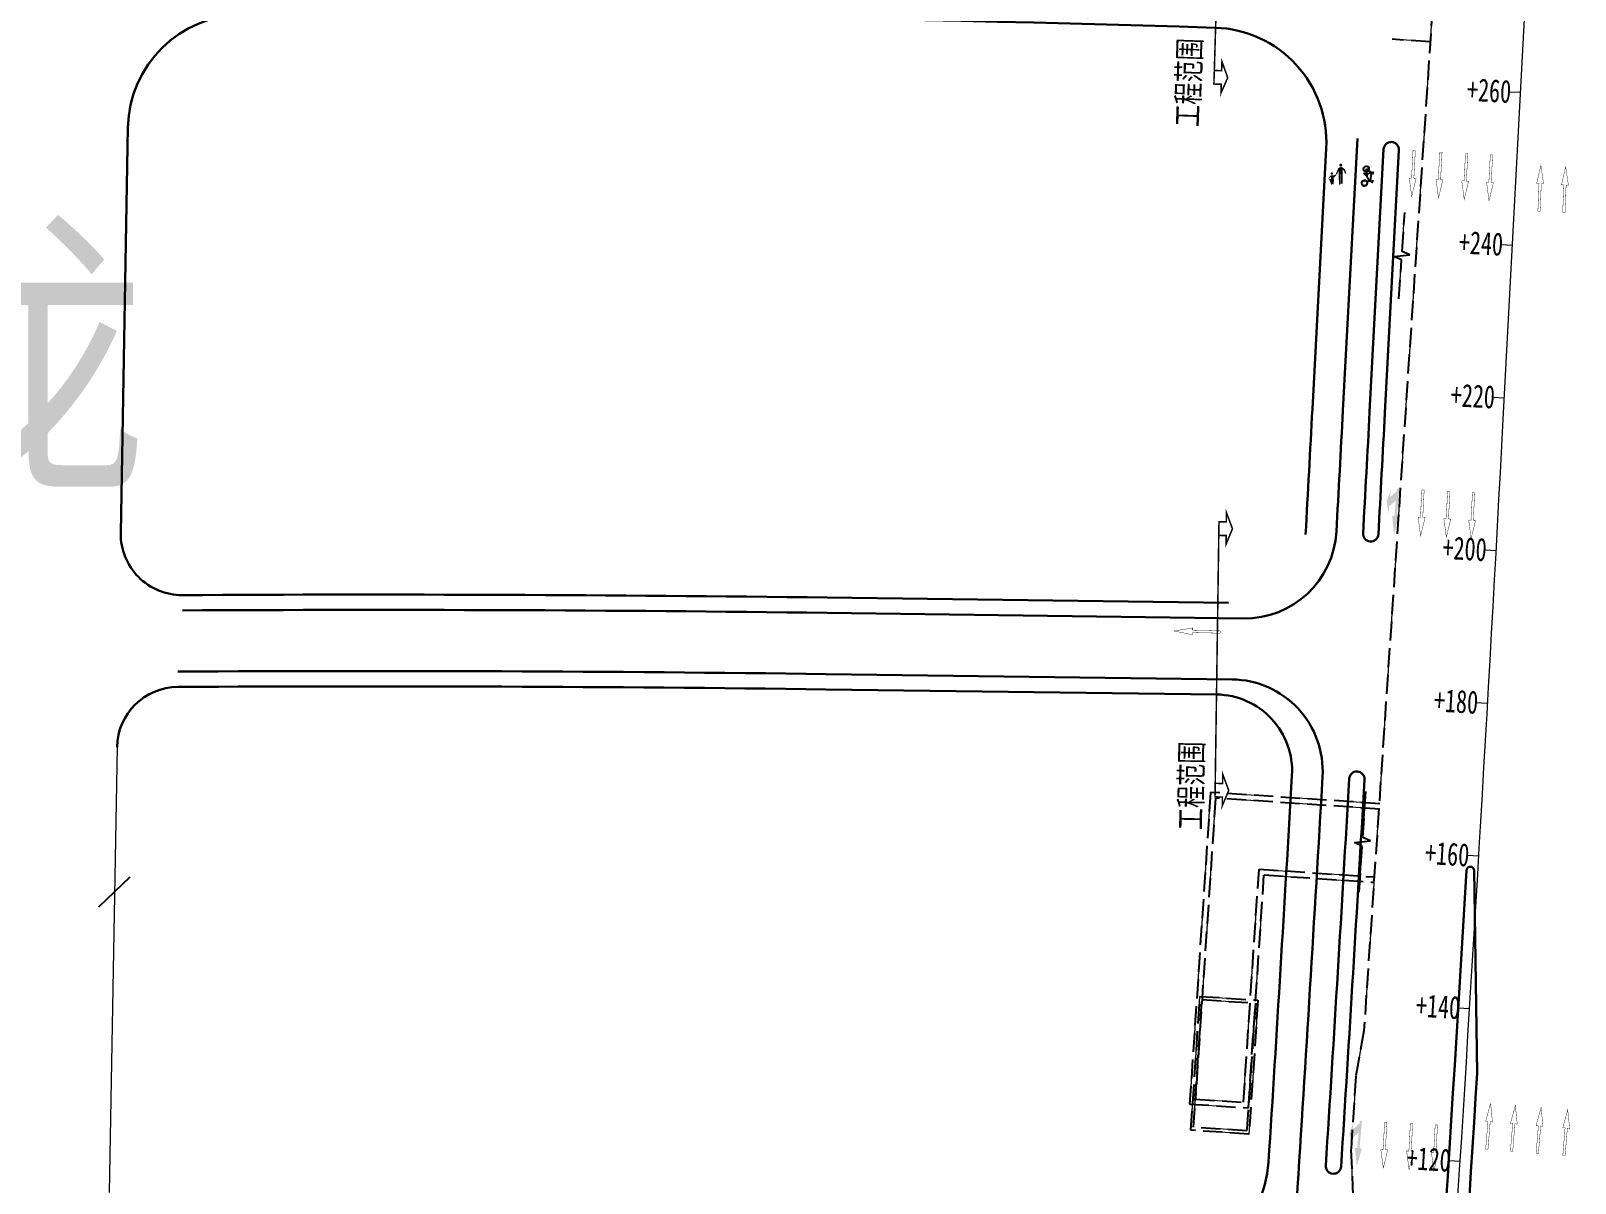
# Model space of a CAD drawing. Extents: x 0 to 531375, y 0 to 4335249.
# Drawn here: x 497877.3 to 498079.3, y 4327687.3 to 4327837.9 of the extents above; entities that cross this region are included whole.
import ezdxf

# ---------------------------------------------------------------- set-up
doc = ezdxf.new("R2010")
doc.units = 0
doc.linetypes.add('DASH', pattern=[0.35, 0.25, -0.1])
doc.linetypes.add('DASHED', pattern=[19.049999999999997, 12.7, -6.349999999999999])
doc.layers.get('0').update_dxf_attribs({"lineweight": 15})
for name, color, linetype, lineweight in [('1_道路中线', 7, 'Continuous', 15), ('PP-COM', 7, 'Continuous', 15), ('tj标线', 7, 'Continuous', 15), ('ZHILUBX', 7, 'Continuous', 15), ('ZHUCIBX', 7, 'Continuous', 15), ('地铁', 4, 'Continuous', 15), ('工程界面', 7, 'Continuous', 15), ('标线-z', 7, 'Continuous', 15), ('路名', 7, 'Continuous', 15), ('路网', 7, 'Continuous', 15), ('道路中线_K', 7, 'Continuous', 15), ('道路偏置线', 3, 'Continuous', 30)]:
    doc.layers.add(name, color=color, linetype=linetype, lineweight=lineweight)
doc.layers.get('标线-z').off()
doc.styles.add('EICAD', font='仿宋_GB2312.TTF', dxfattribs={"width": 0.7070000000000001, "height": 3})
doc.styles.get("Standard").update_dxf_attribs({"font": '', "width": 0.7})
doc.styles.get('Standard').set_extended_font_data('仿宋_GB2312')

# ---------------------------------------------------------------- blocks, each defined once
blk = doc.blocks.new('A$C7CA21273')
blk.add_hatch(color=256).paths.add_polyline_path([(30.12501207890432, 2.40061706578288), (18.12500733816136, 4.650617954672356), (18.12500733816136, 3.150617362079713), (0.125000227047849, 3.150617362080851), (0.125000227047849, 1.650616769487129), (18.12500733816136, 1.650616769487129), (18.12500733816136, 0.1506161768945448)])
at = {"layer": '道路中线_K', "color": 0, "linetype": 'ByBlock', "const_width": 0.25}
blk.add_lwpolyline([(18.12500733816136, 1.650616769487129), (18.12500733816136, 0.1506161768945446), (30.12501207890432, 2.40061706578288), (18.12500733816136, 4.650617954672356), (18.12500733816136, 3.150617362079713), (0.125000227047849, 3.150617362080851), (0.125000227047849, 1.650616769487129)], close=True, dxfattribs=at)
blk = doc.blocks.new('A$C03D12931')
at = {"layer": 'PP-COM'}
h = blk.add_hatch(color=255, dxfattribs=at)
edge = h.paths.add_edge_path()
edge.add_line((-0.8264276784611865, 0.4924420863389969), (-0.831463587761391, 0.6823830343782902))
edge.add_line((-0.8314635874703526, 0.6823830353096128), (-1.027114981086924, 0.6359713030979038))
edge.add_line((-1.027114980097394, 0.6359713030979038), (-1.168737176456488, 0.6023761862888933))
edge.add_line((-1.168737177271395, 0.6023761853575706), (-1.401492406323086, 0.5471628122031689))
edge.add_line((-1.401492405449971, 0.5471628140658141), (-1.533720712992362, 0.6087821181863547))
edge.add_ellipse((-1.544070490286685, 0.5730561558157206), major_axis=(-0.0365362547081164, -0.006968809471794001), ratio=0.999999999757696, start_angle=243.0450404562571, end_angle=380.1522181130422)
edge.add_line((-1.575969157915096, 0.5539266690611839), (-1.219616964051965, 0.004416447132825851))
edge.add_line((-1.219616963295266, 0.0044164471328259), (-1.184804222546517, 0.0113528640940786))
edge.add_line((-1.184804222895763, 0.0113528640940786), (-1.292264413437806, 0.3819379424676299))
edge.add_line((-1.292264413204975, 0.3819379433989525), (-1.062341909273527, 0.4364793468266726))
edge.add_line((-1.062341909680981, 0.4364793468266726), (-1.018189162423368, 0.4469531057402492))
edge.add_line((-1.018189161783084, 0.4469531057402492), (0.1243197045405395, -1.334504035301506))
edge.add_line((0.1243197039584629, -1.334504035301506), (0.0743675429839641, -1.343474837951362))
edge.add_spline(control_points=[(0.074367543682456, -1.343474837951362), (0.0490554962307215, -1.42296437267214), (-0.0086322501883842, -1.530873238109052), (-0.055556685780175, -1.745116226375102)], knot_values=[0, 0, 0, 0, 0.9498031911716378, 0.9498031911716378, 0.9498031911716378, 0.9498031911716378], degree=3, periodic=0)
edge.add_line((-0.055556685780175, -1.745116226375102), (-0.3609351920313202, -1.447173234075307))
edge.add_ellipse((-0.3715778615442105, -1.554849720560014), major_axis=(-0.1062850819770544, -0.02027247981243031), ratio=0.9999999999809844, start_angle=253.5565508865596, end_angle=375.3871974203611)
edge.add_line((-0.4686740110046231, -1.602597284130752), (-0.01614500221330673, -1.967755910009145))
edge.add_ellipse((0.0072125668521039, -1.938809647224843), major_axis=(0.0069688094850335, -0.0365362547171785), ratio=0.9999999998261117, start_angle=-49.69976215579423, end_angle=65.3968470988403)
edge.add_line((0.0433331424719654, -1.947684682905673), (0.0976891213213094, -1.726460866630077))
edge.add_spline(control_points=[(0.0976891213213094, -1.726460866630077), (0.1263949403655715, -1.672764671966433), (0.1537385036353953, -1.621797285974025), (0.2129758656374179, -1.523361164145171), (0.2449125248822384, -1.477767809294164), (0.2966542811482213, -1.420770560391247), (0.315553878666833, -1.403151145204901), (0.3554125892696902, -1.372736408375203), (0.3785468499409035, -1.358308541588485), (0.4784341726335697, -1.306683556176722), (0.5751540838973597, -1.277164491824805), (0.7676618027035147, -1.236628869548439), (0.867373131972272, -1.225020067766308), (1.025888577045407, -1.214872693642973), (1.082570796483196, -1.212738126516342), (1.139945466828066, -1.211423525586724)], knot_values=[0, 0, 0, 0, 0.4726286188911207, 0.4726286188911207, 1.015463586551392, 1.015463586551392, 1.324452086248036, 1.324452086248036, 1.633440585944681, 1.633440585944681, 2.514542045315832, 2.514542045315832, 3.395643504686983, 3.395643504686983, 3.871236925519928, 3.871236925519928, 3.871236925519928, 3.871236925519928], degree=3, periodic=0)
edge.add_line((1.139945466828066, -1.211423525586724), (1.13799680856755, -1.025494662113487))
edge.add_spline(control_points=[(1.137996808451134, -1.025494662113487), (0.9547144583193584, -1.029555443674325), (0.7717135251732543, -1.041668076068162), (0.5921862605027856, -1.082998225465416)], knot_values=[2.402635567661366, 2.402635567661366, 2.402635567661366, 2.402635567661366, 3.87796497594497, 3.87796497594497, 3.87796497594497, 3.87796497594497], degree=3, periodic=0)
edge.add_line((0.5921862605027856, -1.082998225465416), (0.4055694061098621, -1.140909159556031))
edge.add_spline(control_points=[(0.4055694072158076, -1.140909157693386), (0.3563963237102143, -1.160066960379481), (0.3090198992867954, -1.182783113792538), (0.2655877815559506, -1.210283201187849)], knot_values=[1.467067437783476, 1.467067437783476, 1.467067437783476, 1.467067437783476, 1.88578318174895, 1.88578318174895, 1.88578318174895, 1.88578318174895], degree=3, periodic=0)
edge.add_line((0.2655877815559506, -1.210283201187849), (-0.8264276785193942, 0.4924420872703195))
h = blk.add_hatch(color=255, dxfattribs=at)
edge = h.paths.add_edge_path()
edge.add_line((0.4055694072158076, -1.140909157693386), (0.5921862616087309, -1.082998223602771))
edge.add_line((0.5921862605027856, -1.082998225465416), (0.6103068458032795, 0.5795214157551527))
edge.add_ellipse((0.5239105876535178, 0.9521241718903184), major_axis=(-0.3757147756773564, -0.0716626460032773), ratio=0.9999999999974936, start_angle=92.25590001938453, end_angle=204.9960943261492)
edge.add_line((0.8341531227342784, 1.175835364498198), (0.9424539285246282, 1.299472901970148))
edge.add_line((0.9424539278261364, 1.299472901970148), (0.8511245016707107, 1.373953510075807))
edge.add_line((0.8511245024274103, 1.37395351100713), (0.751134272722993, 1.259803430177271))
edge.add_ellipse((0.5239105876535178, 0.9521241718903184), major_axis=(-0.3757147756751966, -0.07166264600286541), ratio=0.9999999999879204, start_angle=222.755116558694, end_angle=275.0084843002246)
edge.add_line((0.4197204423253425, 1.320148005150258), (0.3354357869829982, 1.474194684065878))
edge.add_ellipse((-0.1336327170138247, 2.153913063928484), major_axis=(-0.8112338094274365, -0.1547321667242918), ratio=0.9999999999816912, start_angle=113.8105548902646, end_angle=404.0183807122602)
edge.add_line((-0.6094829752692023, 1.478925012052059), (-1.027114981377962, 0.6359713030979038))
edge.add_line((-1.027114980097394, 0.6359713030979038), (-0.8314635864808224, 0.6823830353096128))
edge.add_line((-0.8314635874703526, 0.6823830353096128), (-0.4595690765418113, 1.395093040540814))
edge.add_ellipse((-0.1336327170138247, 2.153913063928484), major_axis=(-0.8112338094326932, -0.1547321667252943), ratio=0.9999999999731574, start_angle=55.9562927491522, end_angle=100.8801546940061)
edge.add_line((0.1714426997350529, 1.386468390002846), (0.258433123701252, 1.227476390078663))
edge.add_ellipse((0.5239105876535178, 0.9521241718903184), major_axis=(-0.3757147756835907, -0.0716626460044665), ratio=0.9999999999733915, start_angle=303.1552716942518, end_angle=354.977652676934)
edge.add_line((0.1433646656223573, 0.9136283481493592), (-0.8314635875285603, 0.6823830353096128))
edge.add_line((-0.8314635874703526, 0.6823830353096128), (-0.8264276781701482, 0.4924420872703195))
edge.add_line((-0.8264276784611865, 0.4924420863389969), (0.2072187987505457, 0.7376400502398611))
edge.add_ellipse((0.5239105876535178, 0.9521241718903184), major_axis=(0.0716626461781044, -0.3757147759733431), ratio=0.9999999996352686, start_angle=-66.69031526717346, end_angle=-56.78627499015921)
edge.add_line((0.248829354881309, 0.6863659312948585), (0.148479928728193, 0.5718057872727514))
edge.add_line((0.148479929077439, 0.5718057872727514), (0.2398093552328646, 0.4973251791670919))
edge.add_line((0.2398093549418263, 0.4973251791670919), (0.3429976410698146, 0.615126200951636))
edge.add_ellipse((0.5239105876535178, 0.9521241718903184), major_axis=(-0.3757147756875558, -0.0716626460052228), ratio=0.9999999999415468, start_angle=50.97274725241373, end_angle=64.11469911328996)
edge.add_line((0.4243571341503412, 0.5828190986067057), (0.4055694073322229, -1.140909158624708))
edge = h.paths.add_edge_path(flags=16)
edge.add_ellipse((0.5239105876535178, 0.9521241718903184), major_axis=(-0.1930335021526936, -0.0368185986473438), ratio=0.9999999999812526, start_angle=111.8747212978694, end_angle=291.87472129786937, ccw=False)
edge.add_ellipse((0.5239105876535178, 0.9521241718903184), major_axis=(-0.1930335021526936, -0.0368185986473438), ratio=0.9999999999812526, start_angle=-68.12527870213057, end_angle=111.8747212978694, ccw=False)
edge = h.paths.add_edge_path(flags=16)
edge.add_line((-0.3732197766657919, 1.560575476847589), (-0.1538441374432296, 1.980993655510246))
edge.add_line((-0.1538441385491751, 1.980993655510246), (0.08130706677911809, 1.551208873279392))
edge.add_ellipse((-0.1336327170138247, 2.153913063928484), major_axis=(-0.6285525359139821, -0.1198881193704961), ratio=0.9999999999559858, start_angle=57.21265642210727, end_angle=98.82883116609162, ccw=False)
edge = h.paths.add_edge_path(flags=16)
edge.add_line((0.2455496796756051, 1.638479108922183), (0.008060451946221292, 2.072537084110081))
edge.add_ellipse((-0.1550902974558994, 1.983271253295242), major_axis=(-0.1826812735271268, -0.0348440473564037), ratio=0.9999999999658791, start_angle=197.8859978089623, end_angle=313.0465908782472)
edge.add_line((-0.3052512187277898, 2.092990227043628), (-0.5256365502136761, 1.648161694407463))
edge.add_ellipse((-0.1336327170138247, 2.153913063928484), major_axis=(-0.6285525359065788, -0.1198881193690839), ratio=0.9999999999727156, start_angle=115.5415965772655, end_angle=401.4223152025707, ccw=False)
h = blk.add_hatch(color=255, dxfattribs=at)
edge = h.paths.add_edge_path()
edge.add_ellipse((1.967163057706784, -1.12153748050332), major_axis=(-0.8197489857493775, -0.1563563244788398), ratio=0.9999999999714438, start_angle=111.8747212976263, end_angle=291.8747212976263)
edge.add_ellipse((1.967163057706784, -1.12153748050332), major_axis=(-0.8197489857487839, -0.1563563244787268), ratio=0.9999999999759115, start_angle=291.8747212979723, end_angle=342.6940796028573)
edge.add_line((1.138012186915148, -1.02696194127202), (1.139945467002689, -1.211423525586724))
edge.add_spline(control_points=[(1.139945466828066, -1.211423525586724), (1.139129120507277, -1.211442230269312), (1.138312913593836, -1.211461101658642), (1.137496849289163, -1.211480139754712)], knot_values=[3.864470019344214, 3.864470019344214, 3.864470019344214, 3.864470019344214, 3.871236925519928, 3.871236925519928, 3.871236925519928, 3.871236925519928], degree=3, periodic=0)
edge.add_ellipse((1.967163057706784, -1.12153748050332), major_axis=(-0.8197489857514781, -0.1563563244792407), ratio=0.9999999999695924, start_angle=355.3884645669573, end_angle=471.8747212975895)
edge = h.paths.add_edge_path(flags=16)
edge.add_line((1.327353309083264, -1.208842722699046), (1.32561717898352, -1.022683029994368))
edge.add_ellipse((1.959534993686247, -1.10985903814435), major_axis=(0.1198881196387261, -0.6285525362820323), ratio=0.9999999996620335, start_angle=-91.89988684076047, end_angle=251.37112358768542, ccw=False)
at = {"layer": 'PP-COM', "color": 255}
for p, q in [((-1.219616963469889, 0.0044164471328259), (-1.575969158089719, 0.5539266690611839)), ((-1.218395095143932, 0.0053187077865005), (-1.574526047916151, 0.5544877676293254)), ((-1.533720714331138, 0.6087821172550321), (-1.401492405624594, 0.5471628140658141)), ((-1.532303833926562, 0.609309159219265), (-1.400157619966194, 0.5477281110361218)), ((-1.401492405624594, 0.5471628140658141), (-1.168737177562434, 0.6023761853575706)), ((-1.400157619966194, 0.5477281110361218), (-1.167546897195279, 0.6029072040691972)), ((-1.292264413437806, 0.3819379433989525), (-1.062341909913811, 0.4364793468266726)), ((-1.184804223245009, 0.0113528640940786), (-1.292264413437806, 0.3819379433989525)), ((-1.290997442149091, 0.3826058199629187), (-1.061217684298753, 0.437113362364471)), ((-1.183603967365343, 0.0122508192434907), (-1.290997442149091, 0.3826058199629187)), ((-1.219616963469889, 0.0044164471328259), (-1.184804223245009, 0.0113528640940786)), ((-1.218395095143932, 0.0053187077865005), (-1.183603967365343, 0.0122508192434907)), ((-1.168737177562434, 0.6023761853575706), (-1.027114980330225, 0.6359713030979038)), ((-1.167546897195279, 0.6029072040691972), (-1.026012627291493, 0.6364814639091492)), ((-1.144768834696151, 0.4169263225048781), (-1.018189162015914, 0.4469531057402492)), ((-1.143593434069771, 0.4175724787637592), (-1.017092349298764, 0.4475806178525091)), ((-1.027114980330225, 0.6359713030979038), (-0.6094829756184481, 1.478925012052059)), ((-0.8314635877031832, 0.6823830343782902), (-1.027114980330225, 0.6359713030979038)), ((-1.026012627291493, 0.6364814639091492), (-0.6086399070336485, 1.47891182731837)), ((0.1243197037256323, -1.334504035301506), (-1.018189162015914, 0.4469531057402492)), ((0.1247071926482022, -1.332770507782697), (-1.017092349298764, 0.4475806178525091)), ((-0.8314635877031832, 0.6823830343782902), (-0.4595690762507729, 1.395093040540814)), ((-0.8314635877031832, 0.6823830343782902), (0.1433646652731113, 0.9136283481493592)), ((-0.8314635877031832, 0.6823830343782902), (-0.8264276786358095, 0.4924420863389969)), ((-0.8304827022366225, 0.6828643828630448), (-0.4588190817157738, 1.395131902769207)), ((-0.8304827022366225, 0.6828643828630448), (0.1437403301824816, 0.9139661267399788)), ((-0.8264276786358095, 0.4924420863389969), (0.2072187989251688, 0.7376400511711836)), ((0.2656715293414891, -1.210413785651326), (-0.8264276786358095, 0.4924420863389969)), ((-0.825449920783285, 0.4930413579568267), (0.2075548202265054, 0.7380870925262571)), ((0.2659712604363449, -1.208757298998534), (-0.825449920783285, 0.4930413579568267)), ((-0.1538441387820058, 1.980993654578924), (0.0813070672447793, 1.551208873279392)), ((-0.1532839526771568, 1.980668761767446), (0.0817212591064163, 1.5511508109048)), ((0.008060451829806, 2.072537084110081), (0.2455496794427745, 1.638479108922183)), ((0.008520120230969, 2.072155356407165), (0.2458619028329849, 1.63836686592549)), ((0.3318537821178324, 0.4222614746540785), (0.0486540394485928, 0.6532153971493245)), ((0.3321124240756035, 0.4229043181985617), (0.0490885055623949, 0.6537148524075747)), ((0.148479928902816, 0.5718057872727514), (0.248829354706686, 0.6863659312948585)), ((0.1488524172455072, 0.572355785407126), (0.2491395414690487, 0.6868448052555323)), ((0.1714426995604299, 1.386468390002846), (0.258433124225121, 1.227476391009986)), ((0.1718009326141328, 1.386512607336044), (0.2587373481946997, 1.227619316428899)), ((0.2398093547089957, 0.4973251791670919), (0.3429976408369839, 0.615126200951636)), ((0.2401251423289068, 0.4979214193299413), (0.3432493637665175, 0.6156493043527007)), ((0.3354357870412059, 1.474194684065878), (0.4197204421507195, 1.320148005150258)), ((0.3356922037783079, 1.474184435792267), (0.4199245313648135, 1.320233396254479)), ((0.405569406982977, -1.140909158624708), (0.4243571339175105, 0.5828190986067057)), ((0.4057822821778246, -1.139295822940766), (0.4245583448791877, 0.5833622608333826)), ((0.5921862602117473, -1.082998225465416), (0.6103068470256403, 0.5795214166864753)), ((0.5922832753276454, -1.08142084442079), (0.6103926111245528, 0.5800666240975261)), ((1.031471180845983, 1.226877907291054), (0.7484472618671135, 1.457688441500067)), ((1.031647005176637, 1.226734519936144), (0.7484472618671135, 1.457688441500067)), ((0.7511326034436934, 1.259926285594701), (0.8510607551434077, 1.374005497433245)), ((0.7511342724319549, 1.259803429245948), (0.8511245022527874, 1.37395351100713)), ((0.8340999116771854, 1.176010352559387), (0.9423334791790692, 1.299571129493415)), ((0.8341531225596553, 1.175835364498198), (0.9424539276515131, 1.299472901970148)), ((-0.016145003202837, -1.96775591187179), (-0.4686740112956614, -1.602597285062074)), ((-0.0156703074462712, -1.965629229322075), (-0.4679183630505577, -1.60069731157273)), ((-0.0555566860130057, -1.745116226375102), (-0.3609351926716044, -1.44717323500663)), ((-0.0550575219094753, -1.743127770721912), (-0.3602464347495697, -1.445369756780564)), ((0.0976891210884787, -1.726460866630077), (0.0433331421227194, -1.947684682905673)), ((0.0980931430240162, -1.724483992904424), (0.0437709101242945, -1.945570463314652)), ((0.07436754350783299, -1.343474837951362), (0.1243197037256323, -1.334504035301506)), ((0.0747860438423231, -1.341735742054879), (0.1247071926482022, -1.332770507782697)), ((0.405569406982977, -1.140909158624708), (0.5921862602117473, -1.082998225465416))]:
    blk.add_line(p, q, dxfattribs=at)
at = {"layer": 'PP-COM', "color": 7, "true_color": 0xffffff}
for p, q in [((-0.5256365497480147, 1.64816169347614), (-0.3052512190188281, 2.092990227043628)), ((-0.5248455367400311, 1.648043439723551), (-0.3045970320235938, 2.092595800757408)), ((-0.3732197768404148, 1.560575476847589), (-0.1538441387820058, 1.980993654578924)), ((-0.3725233928998932, 1.560511598363518), (-0.1532839526771568, 1.980668761767446))]:
    blk.add_line(p, q, dxfattribs=at)
at = {"layer": 'PP-COM', "color": 255}
for centre, major_axis, ratio, start_param, end_param in [((-1.544070490577723, 0.5730561558157206), (0.0129883095782709, -0.0348534937745221), 0.9999999997938388, 2.502900155122645, 4.895871833168108), ((-1.542647184920497, 0.5736053781583906), (0.0129802458084376, -0.0348318550423997), 0.9999999997518263, 2.502900154784628, 4.895871833341348), ((-0.133632717304863, 2.153913063928484), (0.2883863149955165, -0.7738705775206576), 0.9999999996263078, 0.2473328749193393, 5.31241495044628), ((-0.1330850796657614, 2.153480813838541), (0.2882072708521833, -0.7733901213152194), 0.9999999996136572, 0.2473328749115968, 5.312414950428451), ((-0.133632717304863, 2.153913063928484), (0.2234447670975866, -0.5996031086304023), 0.9999999996372096, 0.2775452518431507, 5.267105059700576), ((-0.1330850796657614, 2.153480813838541), (0.2233060418033105, -0.5992308460852817), 0.9999999996166445, 0.2775452518432671, 5.267105059691849), ((-0.133632717304863, 2.153913063928484), (0.2883863149945104, -0.7738705775179576), 0.9999999996292948, -0.7624144858384564, 0.02165481790548429), ((-0.1330850796657614, 2.153480813838541), (0.2882072708506326, -0.7733901213110582), 0.9999999996650708, -0.7624144858216475, 0.0216548178968401), ((-0.133632717304863, 2.153913063928484), (0.2234447670967452, -0.5996031086281443), 0.999999999643938, -0.7404868031377694, -0.01414753167667882), ((-0.1330850796657614, 2.153480813838541), (0.2233060418003895, -0.5992308460774434), 0.9999999996280564, -0.7404868031578721, -0.01414753168875893), ((0.5239105874788949, 0.9521241718903184), (0.1335632198625913, -0.3584103707978963), 0.9999999996315176, 3.552021604389962, 4.456492778608808), ((0.5240499916253611, 0.9524380518123507), (0.1334802973648399, -0.3581878523291357), 0.9999999996566938, 3.552021604382561, 4.456492778606274), ((0.5239105874788949, 0.9521241718903184), (0.1335632199539636, -0.3584103710430896), 0.999999999134398, -1.332205285393025, -1.159347173320418), ((0.5240499916253611, 0.9524380518123507), (-0.3581878521488671, -0.1334802972976621), 0.9999999998161786, 0.2385910416377468, 0.4114491538492954), ((0.5239105874788949, 0.9521241718903184), (0.0686216719631246, -0.1841429019035176), 0.999999999647568, 4.544149275566579, 10.82733458274616), ((0.5240499916253611, 0.9524380518123507), (0.0685790683187547, -0.1840285771066789), 0.9999999996416113, 4.544149275566745, 10.82733458274633), ((0.5239105874788949, 0.9521241718903184), (0.1335632198543858, -0.3584103707758774), 0.9999999996578572, -0.8493937631951645, -0.6200234330408873), ((0.5240499916253611, 0.9524380518123507), (0.1334802973800008, -0.3581878523698193), 0.9999999997149526, -0.8493937631781353, -0.6200234330105384), ((0.5239105874788949, 0.9521241718903184), (0.1335632198601612, -0.3584103707913757), 0.9999999996178928, 2.148774178053893, 3.060767490527259), ((0.5240499916253611, 0.9524380518123507), (0.1334802973669016, -0.3581878523346682), 0.9999999996134904, 2.148774178046997, 3.060767490536711), ((0.5239105874788949, 0.9521241718903184), (0.1335632198627063, -0.3584103707982052), 0.9999999996096036, -0.1288668217033861, 1.838820768117369), ((0.5240499916253611, 0.9524380518123507), (0.1334802973675401, -0.3581878523363817), 0.9999999996292472, -0.1288668217060045, 1.838820768138488), ((-0.3715778618352488, -1.554849720560014), (0.0377833896637312, -0.1013898789899731), 0.9999999996327404, 2.686360621482796, 4.812706533201086), ((-0.3708824958303012, -1.552979391999542), (0.03775993191349061, -0.1013269312640163), 0.9999999996059812, 2.686360621487588, 4.812706533205593), ((0.0072125666192733, -1.938809647224843), (0.0129883095812311, -0.0348534937824655), 0.9999999994168098, -1.035664191876106, 0.9731505975426786), ((0.0076727608102374, -1.936700937338173), (0.0129802458114918, -0.0348318550505955), 0.9999999994668765, -1.03566419158505, 0.9731505976287513), ((1.967163057532161, -1.12153748050332), (0.2914133835081307, -0.7819935678854668), 0.9999999996332277, 4.544149275565879, 10.82733458274546), ((1.958783091744408, -1.108264981769025), (0.2882072707978092, -0.7733901211693089), 0.9999999998052232, 4.478968880189844, 10.53652952237782), ((1.958783091744408, -1.108264981769025), (0.2233060417757596, -0.5992308460113498), 0.9999999997358971, 4.510989994747132, 10.50219935328376), ((1.959534993453416, -1.109859039075672), (0.2234447672239757, -0.5996031089695614), 0.9999999991103155, 4.510989994872533, 10.50219935354891)]:
    blk.add_ellipse(centre, major_axis=major_axis, ratio=ratio, start_param=start_param, end_param=end_param, dxfattribs=at)
at = {"layer": 'PP-COM', "color": 7, "true_color": 0xffffff}
for centre, major_axis, ratio, start_param, end_param in [((-0.1550902976887301, 1.983271253295242), (0.0649415478968325, -0.1742674688873101), 0.9999999996383393, 1.714726173747423, 3.724657691488157), ((-0.1545293366652913, 1.982944946736097), (0.0649012290490296, -0.1741592752303582), 0.9999999996735868, 1.714726173738334, 3.724657691475185)]:
    blk.add_ellipse(centre, major_axis=major_axis, ratio=ratio, start_param=start_param, end_param=end_param, dxfattribs=at)
at = {"layer": 'PP-COM', "color": 255}
for points in [[(-0.0555566860130057, -1.745116226375102), (-0.0086322504794225, -1.530873239040374), (0.0490554959978908, -1.42296437267214), (0.07436754350783299, -1.343474837951362)], [(-0.0550575219094753, -1.743127770721912), (-0.0081622176221572, -1.52901779487729), (0.049489711469505, -1.421175925061106), (0.0747860438423231, -1.341735742054879)], [(0.2655877812649123, -1.210283202119171), (0.3090198990539648, -1.182783113792538), (0.3563963235355914, -1.160066960379481), (0.405569406982977, -1.140909158624708)], [(0.2658875644556247, -1.208626795560121), (0.30929271702189, -1.181143782101571), (0.3566397279500961, -1.158441732637584), (0.4057822821778246, -1.139295822940766)], [(0.5921862602117473, -1.082998225465416), (0.771713524882216, -1.041668076068162), (0.9547144581447355, -1.029555443674325), (1.137996808276511, -1.025494662113487)], [(0.5922718996298499, -1.082464630715548), (0.7716990791959688, -1.040116355754435), (0.9545863972161897, -1.028011242859065), (1.137754957017023, -1.023952982388436)]]:
    blk.add_open_spline(points, degree=3, dxfattribs=at)
for points in [[(0.0976891210884787, -1.726460866630077), (0.1263949400745332, -1.672764671966433), (0.1537385034025647, -1.621797285974025), (0.2129758653463796, -1.523361164145171), (0.2449125247076154, -1.477767809294164), (0.2966542807989754, -1.420770560391247), (0.3155538783757947, -1.403151145204901), (0.3554125890950672, -1.372736408375203), (0.3785468497662805, -1.358308541588485), (0.4784341724007391, -1.306683556176722), (0.5751540836645291, -1.277164491824805), (0.7676618025288918, -1.236628869548439), (0.8673731317394413, -1.225020067766308), (1.025888576754368, -1.214872693642973), (1.082570796250365, -1.212738127447664), (1.139945466595236, -1.211423525586724)], [(0.0980931430240162, -1.724483992904424), (0.1267811399302445, -1.670821135863661), (0.1541077282163314, -1.619885392487049), (0.2133083117660135, -1.521510384976863), (0.2452251439681277, -1.475945335812866), (0.2969347747275606, -1.418983474373817), (0.3158226390369236, -1.401374998502433), (0.3556566036422737, -1.370979144237935), (0.3787765009328723, -1.356560235843062), (0.4786018096492626, -1.304967300035059), (0.5752616729587317, -1.275466563180088), (0.76764987281058, -1.234956107102334), (0.8672992962528951, -1.22335451375693), (1.025716327596455, -1.21321343909949), (1.082363356370478, -1.211080197244882), (1.139702404907438, -1.209766413085162)]]:
    blk.add_open_spline(points, degree=3, knots=[0, 0, 0, 0, 0.4726286188911207, 0.4726286188911207, 1.015463586551392, 1.015463586551392, 1.324452086248036, 1.324452086248036, 1.633440585944681, 1.633440585944681, 2.514542045315832, 2.514542045315832, 3.395643504686983, 3.395643504686983, 3.871236925519928, 3.871236925519928, 3.871236925519928, 3.871236925519928], dxfattribs=at)
blk = doc.blocks.new('右侧人行道1')
at = {"layer": 'PP-COM'}
h = blk.add_hatch(color=255, dxfattribs=at)
edge = h.paths.add_edge_path()
edge.add_ellipse((573.1419118214397, 303.5700588300824), major_axis=(1.561422635737062, 1.545068723537879), ratio=0.9999999999509949, start_angle=136.8200537581089, end_angle=316.8200537581087)
edge.add_ellipse((573.1419118214397, 303.5700588300824), major_axis=(1.561422635738664, 1.545068723539463), ratio=0.9999999999444192, start_angle=316.820053757948, end_angle=496.8200537579478)
h = blk.add_hatch(color=255, dxfattribs=at)
edge = h.paths.add_edge_path()
edge.add_ellipse((573.0485790399833, 295.2825522646308), major_axis=(3.912730509424032, 3.871749643804657), ratio=0.9999999999462078, start_angle=0.04471768269429947, end_angle=70.52957133934947)
edge.add_line((570.7024331446738, 300.2620607465506), (567.549831988752, 297.1261666889949))
edge.add_line((567.5498319892213, 297.1261666864157), (566.1464191580598, 292.1255763510121))
edge.add_ellipse((566.9469366595148, 291.9100409671664), major_axis=(-0.5831156204960684, 0.5892876577098743), ratio=0.9999999999720036, start_angle=30.23237517636118, end_angle=201.8223368235909)
edge.add_line((567.7073225555941, 291.5797425210476), (569.2123901929599, 295.5513534526995))
edge.add_line((569.2123901927844, 295.5513534545898), (570.8672531856191, 297.6637939732955))
edge.add_line((570.8672531861813, 297.6637939810753), (571.4742114402733, 278.1633401835216))
edge.add_ellipse((572.6741216368973, 278.4092008247971), major_axis=(0.8706397768976826, 0.8615209347964986), ratio=0.9999999999308647, start_angle=146.8812109781232, end_angle=315.2216368555941)
edge.add_line((573.8989600017667, 278.4074908494949), (573.5797210941728, 290.4507184444121))
edge.add_line((573.5797210959718, 290.4507184326649), (574.1196130724493, 290.4650297563899))
edge.add_line((574.1196130728349, 290.4650297611952), (574.4722053014692, 277.1635544261496))
edge.add_ellipse((575.6951579013839, 277.8195380419493), major_axis=(0.9864595368698996, 0.9761276303861683), ratio=0.9999999999514988, start_angle=163.5104388180123, end_angle=285.8925286449175)
edge.add_line((576.9041010010988, 277.1380806639791), (576.4085659748162, 295.8320460851016))
edge.add_line((576.4085659747942, 295.832046084106), (578.8728190669643, 290.8785427375963))
edge.add_ellipse((579.2402300396934, 291.9604126960039), major_axis=(0.812150782891292, 0.8036445384627089), ratio=0.999999999943508, start_angle=206.5437629455698, end_angle=316.2898186451692)
edge.add_line((580.3826157702132, 291.9801176041365), (576.9582865717903, 299.1573544940271))
h = blk.add_hatch(color=255, dxfattribs=at)
edge = h.paths.add_edge_path()
edge.add_ellipse((586.0443326681852, 292.4000112041831), major_axis=(1.221727432702545, 1.208931394840369), ratio=0.9999999999447408, start_angle=91.8200537842194, end_angle=451.8200537842193)
edge = h.paths.add_edge_path()
edge.add_line((591.145115206018, 286.3124559670687), (587.7478391175982, 290.0201058090096))
edge.add_line((584.8952092044055, 290.0561859235168), (587.7478391161258, 290.0201058190352))
edge.add_line((582.9735784139484, 288.7207304239273), (584.895209205827, 290.05618591851))
edge.add_line((583.9456593263894, 287.9087693244219), (584.2149066877328, 277.7514633933661))
edge.add_line((583.1193559309468, 287.4400772824883), (583.9456593259283, 287.9087693417866))
edge.add_ellipse((586.9827889781445, 277.7940703332424), major_axis=(0.6172226394402183, 0.6107580188937201), ratio=0.9999999998607364, start_angle=134.463418824919, end_angle=321.7058201886941)
edge.add_ellipse((585.0164752854033, 277.9035949483514), major_axis=(-0.5738674989881192, 0.5799416486679637), ratio=0.9999999999752257, start_angle=56.04810715551682, end_angle=228.1670964856956)
edge.add_line((582.5576378349214, 287.5368843078613), (583.1193559311941, 287.4400772769092))
edge.add_line((585.9504763428121, 283.9966628402471), (586.1146876477997, 277.8018223277162))
edge.add_line((585.6710966713727, 283.989257119596), (585.9504763417262, 283.9966628473434))
edge.add_line((585.8323492137714, 277.9060354009271), (585.671096672705, 283.9892571103867))
edge.add_ellipse((590.6431435551494, 285.8714589104057), major_axis=(0.4749168984818652, 0.4699427492144477), ratio=0.9999999999525032, start_angle=208.2150104103339, end_angle=358.79148955401)
edge.add_line((587.5716758035122, 288.2282813563943), (590.4468367619147, 285.2328229493558))
edge.add_line((587.8497994551435, 277.736119017005), (587.5716758029048, 288.2282813542288))
edge.add_ellipse((580.2511532632633, 290.3248161971568), major_axis=(0.3945846537748218, 0.3904518823935916), ratio=0.9999999999377774, start_angle=359.6514482317546, end_angle=539.3071752738014)
edge.add_line((579.8090224405751, 289.977211304009), (582.5576378345894, 287.5368843039498))
edge.add_line((580.5705739529802, 290.7792786359787), (582.9735784157692, 288.7207304210953))
h = blk.add_hatch(color=255, dxfattribs=at)
edge = h.paths.add_edge_path()
edge.add_line((587.5716758035122, 288.2282813563943), (590.4468367619147, 285.2328229493558))
edge.add_ellipse((590.6431435551494, 285.8714589104057), major_axis=(0.4749168984844812, 0.4699427492170364), ratio=0.9999999999426537, start_angle=208.215010410569, end_angle=356.8090922013077)
edge.add_line((591.1434826003388, 286.3142377287149), (587.7478391192681, 290.0201058084273))
edge.add_line((587.7478391192852, 290.0201058015227), (584.8952092075651, 290.0561859060043))
edge.add_line((584.8952092044055, 290.0561859235168), (582.9735784125269, 288.7207304289341))
edge.add_line((582.9735784139484, 288.7207304239273), (580.5736682895432, 290.7766278547701))
edge.add_ellipse((580.2511532632633, 290.3248161971568), major_axis=(0.3945846537743379, 0.3904518823931134), ratio=0.9999999999412063, start_angle=9.781384492331426, end_angle=179.3071752737531)
edge.add_line((579.8518761992453, 289.9391640871763), (582.5576378335517, 287.5368843112588))
edge.add_line((582.5576378349214, 287.5368843078613), (583.1193559311941, 287.4400772769092))
edge.add_line((583.1193559309468, 287.4400772824883), (583.9456593259283, 287.9087693417866))
edge.add_line((583.9456593263894, 287.9087693244219), (584.2149066877328, 277.7514633933661))
edge.add_ellipse((585.0164752854033, 277.9035949483514), major_axis=(-0.5738674989941933, 0.5799416486741023), ratio=0.9999999999568876, start_angle=56.04810715600357, end_angle=225.4730110353126)
edge.add_line((585.8323492137714, 277.9060354009271), (585.671096672705, 283.9892571103867))
edge.add_line((585.6710966713727, 283.989257119596), (585.9504763417262, 283.9966628473434))
edge.add_line((585.9504763428121, 283.9966628402471), (586.1145564158887, 277.8067730266479))
edge.add_ellipse((586.9827889781445, 277.7940703332424), major_axis=(-0.6107580189571773, 0.6172226395043467), ratio=0.9999999996554096, start_angle=44.46341883877803, end_angle=221.9342873362031)
edge.add_line((587.8496152758597, 277.7430671975017), (587.5716758042417, 288.2282813521985))
h = blk.add_hatch(color=255, dxfattribs=at)
edge = h.paths.add_edge_path()
edge.add_ellipse((586.0443326681852, 292.4000112041831), major_axis=(1.221727432698253, 1.208931394836123), ratio=0.999999999948, start_angle=136.8200537580371, end_angle=316.8200537580371)
edge.add_ellipse((586.0443326681852, 292.4000112041831), major_axis=(1.221727432699467, 1.208931394837322), ratio=0.9999999999396186, start_angle=316.8200537578091, end_angle=496.820053757809)
blk = doc.blocks.new('总图提取 2015 11 6')
at = {"layer": '地铁', "linetype": 'DASH', "lineweight": -3, "ltscale": 10}
blk.add_line((107101.4544644036, 295420.9568408437), (107096.4656559536, 295421.2911913316), dxfattribs=at)
for points in [[(107103.1616780554, 295446.4299961188), (107092.7867824191, 295291.6272699138), (107091.7370167347, 295285.6841653334), (107091.0945276789, 295276.0976537329), (107091.341852193, 295270.0676180032), (107087.9086088045, 295218.8405546275), (107086.0128615911, 295218.967607813), (107084.9095049814, 295202.5045399278), (107099.0141670651, 295201.5592439328), (107101.6550286773, 295168.2297585138), (107099.707657023, 295139.1732309554), (107109.7850500924, 295138.49784297), (107110.8482846436, 295154.3622538413), (107131.3522873735, 295152.9880733366), (107136.7955133148, 295234.2058749032), (107141.7848768621, 295233.8714872127), (107147.1222273075, 295313.5178513199), (107136.3683135005, 295319.8010302878), (107128.1866676422, 295320.3493650878), (107131.3028141886, 295366.8450598423), (107150.4099505558, 295365.5644974739), (107155.6136110594, 295443.2103206772)], [(107097.3592335143, 295387.3555780176), (107097.6994240036, 295392.431691362), (107096.6773289002, 295392.8832160568), (107098.797389052, 295393.1122513445), (107097.7746504017, 295393.5541734282), (107098.1148408909, 295398.6302867726)], [(107094.8772679332, 295321.3237475937), (107072.7270290639, 295322.8082102299), (107069.995474964, 295282.0496392029), (107077.6782411063, 295281.5347563003), (107079.7210491375, 295312.0162819041)], [(107094.8304588649, 295320.6253144108), (107073.3786548129, 295322.0629694077), (107070.7407157863, 295282.7012649519), (107077.0266153572, 295282.2799971226), (107079.0694233884, 295312.7615227264)], [(107092.1588160853, 295309.7581461536), (107092.5632498241, 295315.792857775), (107091.5411547207, 295316.2443824698), (107093.6612148725, 295316.4734177575), (107092.6384762222, 295316.9153398412), (107093.0429099611, 295322.9500514626)], [(107079.0694233884, 295312.7615227264), (107094.2353083948, 295311.7451368638)], [(107079.7210491375, 295312.0162819041), (107094.1884993265, 295311.0467036808)]]:
    blk.add_lwpolyline(points, dxfattribs=at)
for points in [[(107078.92308231, 295295.6230551454), (107077.7502187567, 295278.1223054188), (107070.1672288369, 295278.630501494), (107071.3400923903, 295296.1312512205)], [(107078.5970065975, 295295.2440107784), (107077.4776373697, 295278.5414705294), (107070.4933045494, 295279.0095458609), (107071.6126737772, 295295.7120861098)]]:
    blk.add_lwpolyline(points, close=True, dxfattribs=at)
blk = doc.blocks.new('A$C1FB5052D')
blk.add_blockref('总图提取 2015 11 6', (-107044.5254360331, -294821.7270694748))
blk = doc.blocks.new('天津2000地铁')
at = {"layer": '地铁', "linetype": 'DASH', "ltscale": 20}
blk.add_line((56.92902837051953, 599.2297713689622), (51.94021992050693, 599.5641218567616), dxfattribs=at)
for points in [[(58.63624202227221, 624.7029266440659), (48.26134638601797, 469.9002004389767), (47.21158070165257, 463.9570958585827), (46.56909164582612, 454.3705842581111), (46.81641615992704, 448.3405485284165), (43.38317277138412, 397.1134851527168), (41.48742555803619, 397.2405383381993), (40.38406894830404, 380.7774704530602), (54.48873103201913, 379.8321744580171), (57.12959264418168, 346.5026890389854), (55.18222098995465, 317.4461614806787), (65.25961405933776, 316.7707734952565), (66.32284861053631, 332.6351843665472), (86.82685134040368, 331.2610038617858), (92.27007728170427, 412.4788054284872), (97.25944082898786, 412.1444177379599), (102.5967912743799, 491.790781845164), (91.84287746741028, 498.0739608129952), (83.66123160909045, 498.6222956131095), (86.77737815548606, 545.1179903675219), (105.8845145226805, 543.8374279991258), (111.0881750262924, 621.483251202444)], [(52.83379748128936, 565.628508542839), (53.17398797049827, 570.7046218872418), (52.15189286709938, 571.1561465820413), (54.27195301889151, 571.3851818697292), (53.24921436859586, 571.8271039534593), (53.58940485780476, 576.9032172978623)], [(50.3518319001596, 499.5966781189781), (28.20159303079709, 501.0811407551519), (25.47003893095825, 460.3225697280723), (33.15280507323041, 459.8076868255739), (35.1956131044135, 490.2892124293138)], [(47.63338005221157, 488.0310766788317), (48.03781379105931, 494.065788300184), (47.0157186876604, 494.5173129949835), (49.13577883945254, 494.7463482826715), (48.1130401891569, 495.1882703664014), (48.51747392801917, 501.2229819878121)], [(50.3050228318607, 498.8982449359609), (28.85321877987008, 500.335899932892), (26.21527975321806, 460.974195477087), (32.50117932417196, 460.5529276477755), (34.54398735534051, 491.0344532515737)], [(34.54398735534051, 491.0344532515737), (49.70987236173822, 490.0180673890281)], [(35.1956131044135, 490.2892124293138), (49.6630632934539, 489.3196342060691)]]:
    blk.add_lwpolyline(points, dxfattribs=at)
for points in [[(34.39764627697878, 473.8959856705624), (33.22478272359877, 456.3952359440736), (25.64179280381359, 456.9034320191713), (26.81465635720815, 474.40418174566)], [(34.0715705644543, 473.5169413036202), (32.95220133666589, 456.8144010546384), (25.96786851635261, 457.2824763861135), (27.08723774412647, 473.9850166350952)]]:
    blk.add_lwpolyline(points, close=True, dxfattribs=at)

msp = doc.modelspace()

# ---------------------------------------------------------------- hatches: boundary and pattern name
at = {"layer": 'tj标线', "linetype": 'Continuous', "lineweight": 25}
for points in [[(498054.9561425273, 4327775.789963052), (498054.8686365701, 4327774.793799055), (498054.610180503, 4327776.422663832), (498055.1399050379, 4327777.881907444), (498055.0611496763, 4327776.985359848), (498055.9280856404, 4327777.712286279), (498055.9630880216, 4327778.110751877), (498056.2619372204, 4327778.08450009), (498055.9469157757, 4327774.498309702), (498056.2457649735, 4327774.472057915), (498055.5874768787, 4327772.120642007), (498055.3492173773, 4327774.550813277), (498055.648066576, 4327774.52456149), (498055.8230784904, 4327776.516889483)], [(498050.0806296713, 4327693.110680289), (498049.9931237141, 4327692.114516293), (498049.7346676469, 4327693.74338107), (498050.2643921821, 4327695.202624681), (498050.1856368203, 4327694.306077085), (498051.0525727843, 4327695.033003516), (498051.0875751655, 4327695.431469114), (498051.3864243643, 4327695.405217328), (498051.0714029196, 4327691.819026941), (498051.3702521172, 4327691.792775153), (498050.7119640225, 4327689.441359243), (498050.4737045212, 4327691.871530515), (498050.77255372, 4327691.845278728), (498050.9475656344, 4327693.83760672)]]:
    msp.add_hatch(color=256, dxfattribs=at).paths.add_polyline_path(points)

# ---------------------------------------------------------------- linework, layer by layer
at = {"color": 7, "linetype": 'ByBlock', "lineweight": -2}
msp.add_lwpolyline([(497886.2077892, 4327723.392334519), (497890.2777891798, 4327727.321096758)], dxfattribs=at)
at = {"layer": '1_道路中线', "color": 4}
msp.add_lwpolyline([(498069.8682382779, 4327787.189332516), (498092.676991773, 4328215.860375674)], dxfattribs=at)
at = {"layer": '1_道路中线', "color": 3, "linetype": 'Continuous'}
for points in [[(498072.1390633823, 4327829.867551051), (498070.6411822074, 4327829.947250399)], [(498071.0764054141, 4327809.895802053), (498069.5785242392, 4327809.9755014)], [(498070.0137474459, 4327789.924053053), (498068.515866271, 4327790.003752402)], [(498065.4651132138, 4327710.053682944), (498063.9678925078, 4327710.144952638)]]:
    msp.add_lwpolyline(points, dxfattribs=at)
at = {"layer": '1_道路中线', "color": 2, "flags": 128}
msp.add_lwpolyline([(498063.9418633579, 4327685.560624664), (498064.1634423371, 4327689.064031328), (498064.3837914646, 4327692.56751556), (498064.6029107129, 4327696.071076927), (498064.8208000553, 4327699.574714999), (498065.0374594647, 4327703.078429342), (498065.2528889147, 4327706.582219526), (498065.4670883784, 4327710.08608512), (498065.6800578297, 4327713.590025689), (498065.8917972422, 4327717.094040803), (498066.1023065898, 4327720.598130031), (498066.3115858466, 4327724.102292939), (498066.5196349868, 4327727.606529098), (498066.7264539849, 4327731.110838075), (498066.9320428153, 4327734.615219437), (498067.1364014525, 4327738.119672753), (498067.3395298715, 4327741.624197592), (498067.5414280473, 4327745.128793521), (498067.7420959549, 4327748.63346011), (498067.9415335696, 4327752.138196925), (498068.139740867, 4327755.643003533), (498068.3367178225, 4327759.147879505), (498068.5324644118, 4327762.652824408), (498068.7269806109, 4327766.15783781), (498068.9202663956, 4327769.66291928), (498069.1123217425, 4327773.168068384), (498069.3031466275, 4327776.673284692), (498069.4927410272, 4327780.178567771), (498069.6811049186, 4327783.68391719), (498069.8682382779, 4327787.189332516)], dxfattribs=at)
at = {"layer": '1_道路中线', "color": 3, "linetype": 'Continuous', "extrusion": (-0.05485652138700202, -0.9984942473851902, 0), "elevation": -4348575.731432582}
msp.add_lwpolyline([(259912.5626196225, 0), (259911.0626196225, 0)], dxfattribs=at)
at = {"layer": '1_道路中线', "color": 3, "linetype": 'Continuous', "extrusion": (-0.056853398680968, -0.9983825374366396, 0), "elevation": -4349066.859036669}
msp.add_lwpolyline([(251214.9178115145, 0), (251213.4178115145, 0)], dxfattribs=at)
at = {"layer": '1_道路中线', "color": 3, "linetype": 'Continuous', "extrusion": (-0.05885004873072081, -0.9982668339499174, 0), "elevation": -4349540.590422967}
msp.add_lwpolyline([(242516.307406683, 0), (242514.807406683, 0)], dxfattribs=at)
at = {"layer": '1_道路中线', "color": 3, "linetype": 'Continuous', "extrusion": (-0.06284263481733389, -0.9980234482461898, 0), "elevation": -4350435.856938925}
msp.add_lwpolyline([(225116.3304457275, 0), (225114.8304457275, 0)], dxfattribs=at)
at = {"layer": 'ZHILUBX', "color": 7}
msp.add_lwpolyline([(498042.2374407199, 4327740.585427128, 0.4273911742175773), (498032.3861220238, 4327751.163948818)], format="xyb", dxfattribs=at)
for points in [[(497888.5772407721, 4327744.297817944), (497887.5485716645, 4327686.040859959)], [(498039.1687172629, 4327689.93929404), (498039.1736541522, 4327690.014487918)]]:
    msp.add_lwpolyline(points, dxfattribs=at)
at = {"layer": 'ZHUCIBX', "color": 7}
msp.add_lwpolyline([(498046.715585219, 4327822.574300107), (498044.9034293094, 4327788.51637762)], dxfattribs=at)
msp.add_lwpolyline([(498044.0160058471, 4327772.093205752, 0.0004122078000755), (498044.9034292917, 4327788.516377423)], format="xyb", dxfattribs=at)
at = {"layer": '工程界面', "color": 7, "const_width": 0.2}
for points in [[(498032.0784894447, 4327832.763697806), (498034.108188221, 4327899.816962406)], [(498032.9862699512, 4327830.965026247), (498032.0249246072, 4327830.994126118), (498032.0784894447, 4327832.763697806), (498033.0398347884, 4327832.734597936), (498033.0762280229, 4327833.936887362), (498033.828595862, 4327831.825125633), (498032.9512815897, 4327829.809148332), (498032.9862699512, 4327830.965026247)], [(498033.6247266827, 4327771.958523913), (498032.6630392551, 4327771.972270352), (498032.6883426482, 4327773.74247172), (498033.6500300758, 4327773.728725286), (498033.6672218078, 4327774.931442532), (498034.4532120729, 4327772.831963009), (498033.6081985957, 4327770.802234693), (498033.6247266827, 4327771.958523913)], [(498032.6883426482, 4327773.74247172), (498032.1742115029, 4327737.774345425)], [(498033.1358989306, 4327737.760598993), (498032.1742115029, 4327737.774345425), (498032.1995148925, 4327739.544546793), (498033.1612023198, 4327739.530800363), (498033.1783940492, 4327740.73351761), (498033.9643843191, 4327738.63403809), (498033.119370846, 4327736.604309772), (498033.1358989306, 4327737.760598993)]]:
    msp.add_lwpolyline(points, dxfattribs=at)
at = {"layer": '路网', "color": 7}
msp.add_lwpolyline([(498046.715585219, 4327822.574300107), (498044.9034293094, 4327788.51637762)], dxfattribs=at)
at = {"layer": '道路偏置线', "color": 5}
for p, q in [((498050.7908502234, 4327823.881439252), (498048.89765383, 4327788.300468378)), ((498035.9017605622, 4327761.118458756), (497981.4278241089, 4327761.836999918))]:
    msp.add_line(p, q, dxfattribs=at)
at = {"layer": '道路偏置线', "color": 1}
for points in [[(498479.4312289995, 4327822.956795293, 0.0537634377435591), (497731.0193057051, 4327862.340066728, 0.0537634377435591)], [(498032.2109030415, 4327838.36381538, 0.0219272212513118), (497728.2489210074, 4327834.643826094)], [(497904.9289526954, 4327840.050846218, 0.4075634071957769), (497890.0078135137, 4327825.315845625)], [(498046.715585219, 4327822.574300107, 0.4205390796499822), (498032.2108235332, 4327838.363817891)], [(498044.0160058471, 4327772.093205752, 0.0004122078000756), (498044.9034292917, 4327788.516377423)], [(497889.0717067522, 4327772.301057798, 0.4210202370138529), (497897.1146908721, 4327764.159933147)], [(497981.4542028981, 4327763.83682595, 0.0046794208842985), (497897.1146908721, 4327764.159933147)], [(497896.5306232256, 4327752.156460531, 0.4073973059036824), (497888.5772407721, 4327744.297817944)], [(497981.2959299216, 4327751.837856395, 0.004715603862356), (497896.5306232256, 4327752.156460531)], [(498042.2374407199, 4327740.585427128, 0.4273911742175773), (498032.3861220238, 4327751.163948818)], [(498039.1736541522, 4327690.014487944, 0.0012697638498662), (498042.2374407111, 4327740.58542694)], [(498023.7901135845, 4327675.965284242, 0.4038563362731474), (498039.1736541522, 4327690.014487918)]]:
    msp.add_lwpolyline(points, format="xyb", dxfattribs=at)
for points in [[(497890.0078135137, 4327825.315845625), (497889.0717067522, 4327772.301057798)], [(498046.715585219, 4327822.574300107), (498044.9034293094, 4327788.51637762)], [(498033.9394261619, 4327763.144517006), (497981.4542029135, 4327763.83682595)], [(497981.2959299216, 4327751.837856395), (498032.3861220238, 4327751.163948818)]]:
    msp.add_lwpolyline(points, dxfattribs=at)
at = {"layer": '道路偏置线'}
for points in [[(498056.2179073906, 4327822.364323593, 0.9999999999999998), (498054.2207324969, 4327822.470589506)], [(498051.5331567898, 4327772.202588384, 0.0003987353874825), (498052.3917050194, 4327788.099327656)], [(498053.5301596617, 4327772.093137347, 0.0003987353874825), (498054.3888799193, 4327787.99306186)], [(498051.5368339271, 4327772.256393653, 0.9999999999999998), (498053.5301597157, 4327772.093138332)], [(498051.721952254, 4327740.044640311, 0.9999999999999998), (498049.7247773603, 4327740.150906222)], [(498046.6587427097, 4327689.541938739, 0.0012698952236603), (498049.7247772435, 4327740.150904208)], [(498048.6547688919, 4327689.415924932, 0.0012698952236603), (498051.7214177691, 4327740.035030954)], [(498066.0497805265, 4327728.146383467, 0.9999485850032844), (498065.0497805292, 4327728.146434884)], [(498048.5800800533, 4327495.705537263, 0.0058269529273931), (498065.0489097428, 4327728.146434973)], [(498051.5695662776, 4327495.454033886, 0.0051674230402604), (498066.4521963223, 4327701.650380669)], [(498046.6614429785, 4327689.579178275, 0.9999999999999998), (498048.6547687671, 4327689.415922955)]]:
    msp.add_lwpolyline(points, format="xyb", dxfattribs=at)
for points in [[(498054.2207324972, 4327822.470589508), (498052.392709894, 4327788.114503032)], [(498056.217907391, 4327822.364323596), (498054.3898847876, 4327788.008237122)], [(498066.0494129516, 4327728.17435673), (498066.4527630318, 4327701.650000068)]]:
    msp.add_lwpolyline(points, dxfattribs=at)
at = {"layer": '道路偏置线', "color": 5}
for points in [[(497981.4278240937, 4327761.836999918, 0.0046794208842995), (497897.1257463403, 4327762.159963703, 0.0046794208842995)], [(497981.322308721, 4327753.837682428, 0.0047156038623583), (497896.5192782993, 4327754.156428354, 0.0047156038623583)]]:
    msp.add_lwpolyline(points, format="xyb", dxfattribs=at)
msp.add_lwpolyline([(497981.3223087274, 4327753.837682428), (498034.4142791592, 4327753.137370297)], dxfattribs=at)
for centre, radius, start, end in [((488084.9910661716, 4328318.445351242), 9978.00000751588, 356.8632749087351, 356.9542749661601), ((498036.0600333898, 4327773.117414947), 12, 269.244281002049, 356.8632749105483), ((498034.256006364, 4327741.138414104), 12, 356.6791312437252, 89.24428115639913), ((488084.9910736401, 4328318.445350793), 9978.000000033891, 356.3600164954864, 356.6791312444533)]:
    msp.add_arc(centre, radius, start, end, dxfattribs=at)

# ---------------------------------------------------------------- block references
at = {"layer": '地铁', "color": 1}
msp.add_blockref('天津2000地铁', (498003.3843082828, 4327237.285216006), dxfattribs=at)
at = {"layer": '地铁'}
msp.add_blockref('A$C1FB5052D', (498003.3843082828, 4327237.285216006), dxfattribs=at)
at = {"layer": '标线-z', "linetype": 'DASHED', "lineweight": 30}
for p, xscale, yscale, zscale, rotation in [((498057.7375929531, 4327822.321362467), 0.2000000000488683, 0.2000000000488683, 0.2000000000488683, 266.9542712664727), ((498061.2326490171, 4327822.135397121), 0.2000000000488683, 0.2000000000488683, 0.2000000000488683, 266.9542712664727), ((498064.6028629419, 4327821.955331662), 0.2000000000488683, 0.2000000000488683, 0.2000000000488683, 266.9171551077057), ((498067.8481691314, 4327821.780546663), 0.2000000000488683, 0.2000000000488683, 0.2000000000488683, 266.9171551077057), ((498075.0243395965, 4327814.324793972), 0.2000000000488683, 0.2000000000488683, 0.2000000000488683, 87.73757497789461), ((498078.2697487988, 4327814.152111867), 0.2000000000488683, 0.2000000000488683, 0.2000000000488683, 87.73757497789461), ((498058.8950906401, 4327777.956337053), 0.2000000000488668, 0.2000000000488668, 0.2000000000488668, 266.9542712664728), ((498062.2653045649, 4327777.776271594), 0.2000000000488646, 0.2000000000488646, 0.2000000000488646, 266.9171551077056), ((498065.5106107543, 4327777.601486595), 0.2000000000488646, 0.2000000000488646, 0.2000000000488646, 266.9171551077056), ((498032.8755066289, 4327759.811846498), 0.2000000000119001, 0.2000000000119001, 0.2000000000119001, 178.6960843800447), ((498068.190480215, 4327691.643397131), 0.2000000000488684, 0.2000000000488684, 0.2000000000488684, 85.28075359328004), ((498071.4294715991, 4327691.376008139), 0.2000000000488684, 0.2000000000488684, 0.2000000000488684, 85.28075359328004), ((498074.7931689855, 4327691.099773888), 0.2000000000488683, 0.2000000000488683, 0.2000000000488683, 85.31786975204712), ((498078.281489116, 4327690.814077078), 0.2000000000488683, 0.2000000000488683, 0.2000000000488683, 85.31786975204712), ((498054.019577784, 4327695.277054291), 0.2000000000488686, 0.2000000000488686, 0.2000000000488686, 266.9542712664727), ((498057.3897917089, 4327695.096988832), 0.2000000000488681, 0.2000000000488681, 0.2000000000488681, 266.9171551077057), ((498060.6350978983, 4327694.922203833), 0.2000000000488681, 0.2000000000488681, 0.2000000000488681, 266.9171551077057)]:
    msp.add_blockref('A$C7CA21273', p, dxfattribs=dict(at, xscale=xscale, yscale=yscale, zscale=zscale, rotation=rotation))
at = {"layer": '标线-z'}
for name, p, xscale, yscale, zscale, rotation in [('右侧人行道1', (498103.543871314, 4327794.31678142), -0.0937500000120206, 0.0937500000120206, -0.0938, 2.511047301806854), ('A$C03D12931', (498052.3361594835, 4327818.924155946), -0.48, 0.4800000000000002, 0.48, 25.12089263873819)]:
    msp.add_blockref(name, p, dxfattribs=dict(at, xscale=xscale, yscale=yscale, zscale=zscale, rotation=rotation))

# ---------------------------------------------------------------- texts
at = {"layer": '1_道路中线', "color": 3, "linetype": 'Continuous', "char_height": 3, "width": 7.073821621621621, "attachment_point": 1, "style": 'EICAD'}
for s, insert, rotation in [('\\f仿宋_GB2312|b0|i0|c134|p49;\\W0.7070000000;\\T1.0000000000;\\o\\l+260', (498065.2179484693, 4327831.811008152), 356.95427495293245), ('\\f仿宋_GB2312|b0|i0|c134|p49;\\W0.7070000000;\\T1.0000000000;\\o\\l+240', (498064.1552905011, 4327811.839259152), 356.95427495293245), ('\\f仿宋_GB2312|b0|i0|c134|p49;\\W0.7070000000;\\T1.0000000000;\\o\\l+220', (498063.0926325329, 4327791.867510153), 356.95427495293245), ('\\f仿宋_GB2312|b0|i0|c134|p49;\\W0.7070000000;\\T1.0000000000;\\o\\l+200', (498062.0184632429, 4327771.908505204), 356.85537435280366), ('\\f仿宋_GB2312|b0|i0|c134|p49;\\W0.7070000000;\\T1.0000000000;\\o\\l+180', (498060.9052883061, 4327751.953562278), 356.74078279377744), ('\\f仿宋_GB2312|b0|i0|c134|p49;\\W0.7070000000;\\T1.0000000000;\\o\\l+160', (498059.7522057365, 4327732.000885613), 356.62619123475133), ('\\f仿宋_GB2312|b0|i0|c134|p49;\\W0.7070000000;\\T1.0000000000;\\o\\l+140', (498058.5592201463, 4327712.050555017), 356.51159967572517), ('\\f仿宋_GB2312|b0|i0|c134|p49;\\W0.7070000000;\\T1.0000000000;\\o\\l+120', (498057.3263363075, 4327692.102650288), 356.39700811669894)]:
    msp.add_mtext(s, dxfattribs=dict(at, insert=insert, rotation=rotation))
at = {"layer": '工程界面', "color": 1, "style": 'EICAD', "width": 0.7070000000000001}
for rotation, p in [(88.0498897293828, (498030.0206703978, 4327825.360021714)), (88.96476605268768, (498030.4363113811, 4327733.41450648))]:
    msp.add_text('工程范围', height=3, rotation=rotation, dxfattribs=at).set_placement(p)
at = {"layer": '路名', "color": 7, "width": 0.8}
msp.add_text('龙', height=30, dxfattribs=at).set_placement((497859.7814233694, 4327780.41657191))

doc.saveas('drawing.dxf')
